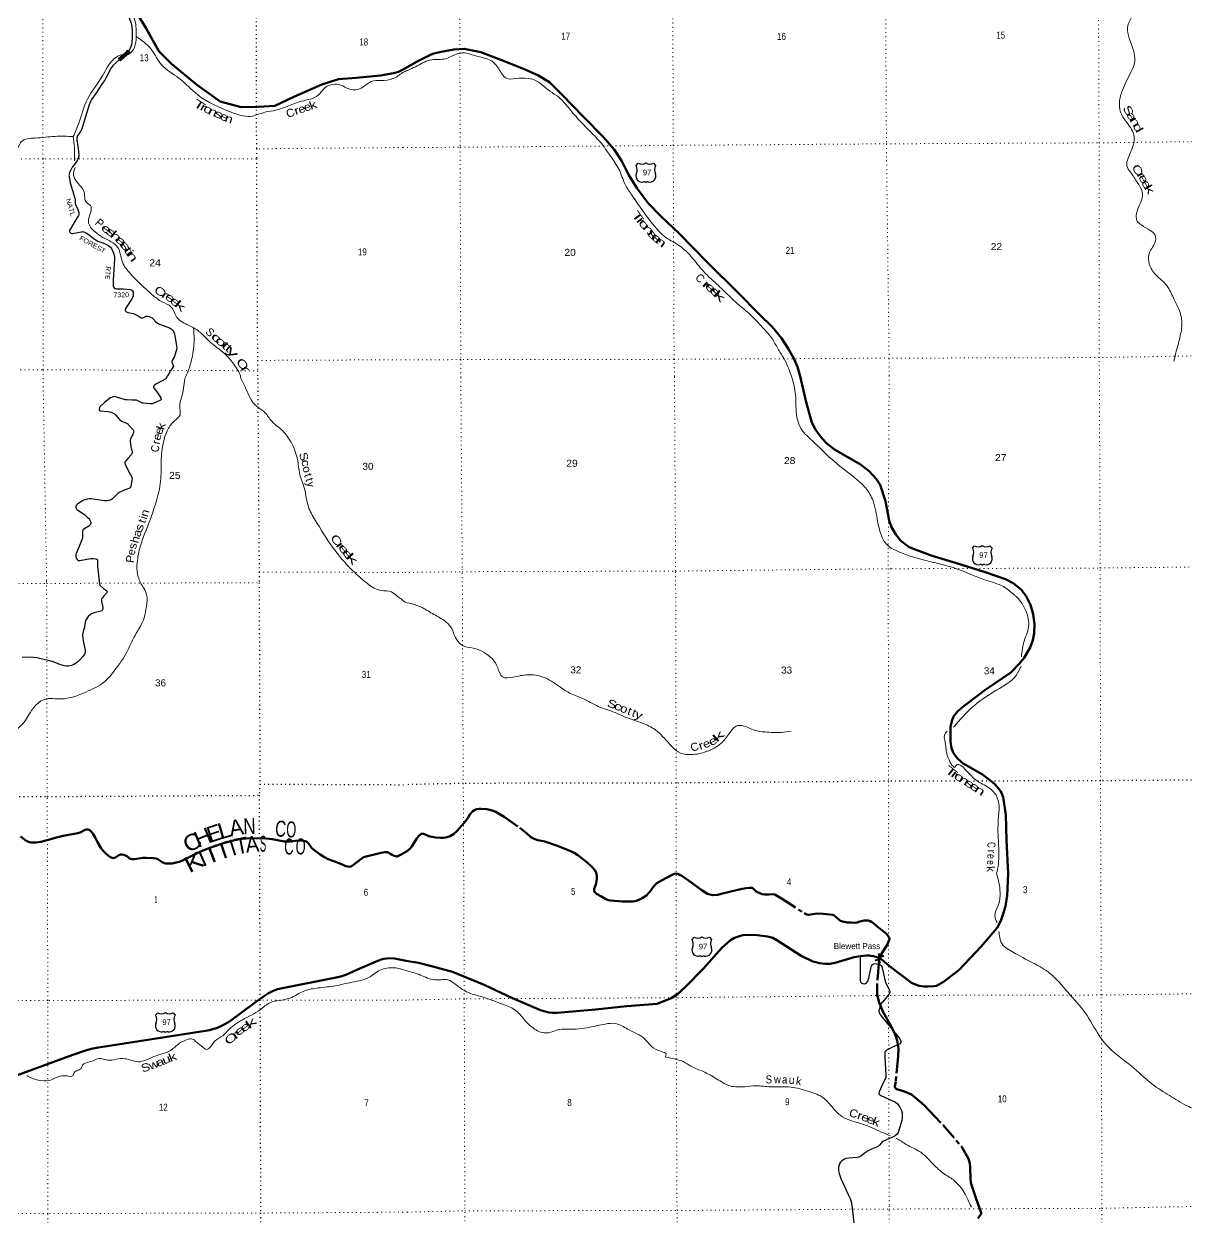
# Model space of a CAD drawing. Header units: feet. Extents: x -8 to 250644, y -192250 to 1368.
# Drawn here: x 83934 to 112967, y -66628 to -36819 of the extents above; entities that cross this region are included whole.
import ezdxf
from ezdxf.enums import TextEntityAlignment as Align

# ---------------------------------------------------------------- set-up
doc = ezdxf.new("R2010")
doc.units = ezdxf.units.FT
doc.header["$LTSCALE"] = 70
doc.linetypes.add('DOTTED', pattern=[1.5, 0.3, -1.2])
doc.linetypes.add('LONG_DASH_SHORT_DASH', pattern=[9.9, 6, -1.2, 1.5, -1.2])
for name, color, linetype, lineweight in [('11', 7, 'LONG_DASH_SHORT_DASH', 60), ('16', 7, 'Continuous', 25), ('20', 7, 'Continuous', 70), ('29', 7, 'Continuous', 25), ('31', 7, 'Continuous', 13), ('39', 7, 'Continuous', 13), ('43', 7, 'Continuous', 40), ('49', 7, 'Continuous', 25), ('6', 7, 'DOTTED', 25), ('7', 7, 'DOTTED', 13)]:
    doc.layers.add(name, color=color, linetype=linetype, lineweight=lineweight)
for name, color, linetype in [('12', 7, 'Continuous'), ('30', 7, 'Continuous'), ('41', 7, 'Continuous')]:
    doc.layers.add(name, color=color, linetype=linetype)

msp = doc.modelspace()

# ---------------------------------------------------------------- linework, layer by layer
at = {"layer": '11'}
for points in [[(93472.04, -57508.07), (93581.49, -57419.09), (93628.65, -57370.61), (93740.87, -57178.58), (93802.08, -57098.8), (93846.27, -57061.54), (93870.22, -57049.23), (93913.88, -57048.48), (93960.6, -57066.13), (94053.67, -57112.71), (94213.57, -57142.13), (94342.05, -57153.36), (94413.87, -57151.46), (94477.5, -57143.35), (94581.95, -57110.72), (94663.71, -57059.48), (94746.86, -56986.4), (94937.89, -56772.49), (95028.08, -56641.28), (95076.52, -56569.29), (95151.7, -56490.07), (95192.85, -56460.98), (95240.76, -56439.99), (95305.81, -56427.67), (95359.32, -56426.79), (95501.22, -56440.06), (95610.76, -56460.33), (95725.56, -56503.52), (95932.55, -56626.9), (96323.74, -56903.93), (96486.99, -57039.28), (96600.1, -57132.58), (96677.74, -57179.99), (96773.45, -57211.71), (96950.65, -57245.32), (97241.3, -57342.79), (97559.07, -57468.44), (97684.14, -57529.23), (97772.19, -57584.72), (97992.76, -57763.54), (98120.22, -57875.39), (98195.17, -57961.63), (98225.76, -58015.31), (98240.35, -58055.96), (98248.82, -58113.18), (98245.24, -58175.52), (98227.45, -58290.99), (98193.98, -58387.27), (98183.49, -58424.53), (98180.21, -58454.44), (98182.11, -58475.94), (98189.29, -58498.72), (98200.83, -58518.2), (98219.09, -58537.06), (98239.74, -58551.4), (98348.57, -58607.02), (98472.87, -58680.84), (98540.67, -58709.67), (98594.94, -58721.95), (98880.19, -58744.72), (99063.83, -58746.26), (99149.68, -58740.31), (99234.63, -58722.64), (99299.08, -58699.33), (99377.22, -58660.38), (99483.39, -58590.94), (99540.85, -58538.49), (99573.26, -58497.98), (99667.73, -58362.62), (99703.02, -58323.55), (99747.12, -58288.04), (99858.27, -58218.35), (100147.51, -58068.57), (100189.05, -58053.49), (100223.65, -58047.3), (100248.98, -58047.93), (100271.34, -58053.24), (100312.89, -58072.61), (100369.65, -58103.51), (100622.48, -58275.82), (100873.71, -58464.53), (101008.68, -58549.63), (101069.27, -58571.23), (101147.86, -58581.53), (101269.11, -58572.81), (101355.32, -58554.94), (101563.12, -58499.98), (101878.27, -58424.09), (101979.06, -58407.3), (102054.09, -58402.09), (102114.15, -58404.12), (102150.49, -58421.39)], [(83850.74, -57121.6), (83947.31, -57194.93), (84009.56, -57231.8), (84072.36, -57257.37), (84113.65, -57267.27), (84161.27, -57272.99), (84251.92, -57271.12), (84357.94, -57253.41), (84604.76, -57183.16), (84750.48, -57141.43), (84917.15, -57104.93), (85285.56, -57038.35), (85338.66, -57021.38), (85446.14, -56961.03), (85483.51, -56945.88), (85510.39, -56941), (85528.91, -56942.29), (85564.45, -56956.05), (85594.64, -56977.41), (85623.85, -57005.07), (85667.73, -57060.56), (85711.8, -57142.99), (85768.94, -57264.38), (85859.97, -57399.44), (85915.78, -57475.4), (85970.76, -57537.86), (86045.27, -57604.77), (86096.32, -57634.08), (86143.48, -57650.56), (86175.42, -57656.34), (86191.1, -57654.87), (86224.66, -57642.04), (86308.85, -57586.74), (86334.53, -57573.93), (86356.97, -57568.02), (86381.19, -57569.2), (86425.51, -57580.82), (86470.46, -57597.46), (86506.56, -57613.74), (86520.54, -57622.14), (86549.91, -57646.54), (86565.6, -57660.42), (86596.04, -57680.23), (86630.11, -57687.25), (86700.71, -57687.12), (86905.52, -57654.14), (86984.87, -57650.42), (87168.15, -57657.06), (87236.32, -57668.28), (87277.59, -57686.48), (87335.82, -57723.01), (87391.32, -57759.28), (87448.55, -57785.49), (87476.66, -57791.1), (87525.59, -57794.13), (87635.36, -57789.92), (87740.4, -57772.59), (87819.33, -57750.63), (87912.77, -57713.27)], [(87912.77, -57713.27), (88281.14, -57523.77), (88401.92, -57470.49), (88602.48, -57395.95), (88923.38, -57287.38), (89140.37, -57223.27), (89312.79, -57184.53), (89484.98, -57167.87), (89807.25, -57161.85), (89987.71, -57167.32), (90137.72, -57185.91), (90448.44, -57242.41), (90518.9, -57244.96), (90579.39, -57241.48), (90795.13, -57217.17), (90893.31, -57220.1), (90952.53, -57232.71), (90991.7, -57247.1), (91021.77, -57267.95), (91045.54, -57293.02), (91121.86, -57403.09), (91180.01, -57455.89), (91332.28, -57569.52), (91428.81, -57629.52), (91535.06, -57682.74), (91806.76, -57788.32), (91980.27, -57857.17), (92030.34, -57870.3), (92065.8, -57874.05), (92102.62, -57870.45), (92138.14, -57855.79), (92386.07, -57657.87), (92416.44, -57636.8), (92515.66, -57612.26), (92858.17, -57528.34), (92951.53, -57512.35), (93005.7, -57509.11), (93020.62, -57511.72), (93050.45, -57525.38), (93079.31, -57545.61), (93114.42, -57570.61), (93149.36, -57586.95), (93179.22, -57599.48), (93221.34, -57613.8), (93238.01, -57616.46), (93254.32, -57616.26), (93273.42, -57611.05), (93356.16, -57569.66), (93474.59, -57505.98)], [(102150.49, -58421.39), (102226.6, -58491.22), (102260.82, -58512.34), (102379.07, -58557.13), (102435.98, -58570.89), (102488.43, -58571.72), (102547.1, -58565.02), (102643.3, -58557.27), (102696.09, -58567.52), (102859.73, -58667.44), (103429.44, -59037.08), (103475.38, -59061.33), (103491.94, -59066.49), (103530.51, -59072.66), (103590.24, -59069.33), (103695.03, -59051.7), (103740.72, -59045.4), (103899.02, -59051.72), (104069.18, -59067.93), (104137.28, -59078.86), (104175.19, -59092.06), (104219.25, -59122.79), (104289.31, -59189.34), (104335.73, -59223.99), (104379.1, -59240.98), (104509.51, -59263.99), (104600.6, -59270.8), (104692.56, -59272.36), (104747.81, -59264.27), (104818.6, -59245.8), (104893.27, -59225.52), (104928.32, -59218.6), (104978.78, -59214.45), (105026.65, -59219.47), (105073.36, -59235.06), (105112.16, -59255.47), (105163.24, -59291.81), (105248.73, -59363.35), (105442.34, -59517.64), (105479.3, -59553.78), (105523.88, -59607.55), (105545.07, -59640.57), (105554.12, -59663.05), (105555.12, -59681.93), (105551.8, -59702.23), (105524.94, -59769), (105488.95, -59841.78), (105378.93, -60010.15), (105327.15, -60104.42), (105309.36, -60152.94), (105300.82, -60189.05), (105287.05, -60291.32), (105248.32, -60829.62), (105252.08, -61078.03), (105294.81, -61267.42), (105397.94, -61511.06), (105604.73, -61876.74), (105697.36, -62063.97), (105750.24, -62211.28), (105781.68, -62412.57), (105775.53, -62613.37), (105715.89, -63237.18), (105709.23, -63284), (105690.39, -63353.12), (105690.77, -63374.14), (105694.93, -63388.18), (105707.39, -63406.66), (105724.73, -63421.8), (105742.7, -63431.86), (105851.43, -63460.56), (105931.87, -63493.3), (106102.9, -63564.4), (106206.87, -63648.37), (106423.01, -63834.1), (106548.27, -63962.96), (106894.67, -64333.23)], [(106894.67, -64333.23), (107375.7, -64887.17), (107531.55, -65175.1), (107562.53, -65279.69), (107574.37, -65369.52), (107576.63, -65671.31), (107588.6, -65761.9), (107612.59, -65846.13), (107710.47, -66141.61), (107804.83, -66402.23), (107838.16, -66496.54), (107844.88, -66523.14), (107843.49, -66539.96), (107836.59, -66559.86), (107824.11, -66581.65), (107764.79, -66663.63)]]:
    msp.add_lwpolyline(points, dxfattribs=at)
at = {"layer": '16'}
for p, q in [((99228.13, -40356.31), (99279.44, -40297.55)), ((99471.2, -40291.58), (99470.92, -40291.78)), ((99663.29, -40297.46), (99714.68, -40356.31)), ((107632.27, -49913.79), (107683.58, -49855.03)), ((107875.34, -49849.06), (107875.06, -49849.26)), ((108067.43, -49854.94), (108118.82, -49913.79)), ((100627.23, -59694.05), (100678.54, -59635.29)), ((100870.3, -59629.32), (100870.02, -59629.52)), ((101062.39, -59635.2), (101113.78, -59694.05)), ((87225.26, -61582.74), (87276.57, -61523.98)), ((87468.33, -61518.01), (87468.05, -61518.21)), ((87660.42, -61523.89), (87711.81, -61582.74))]:
    msp.add_line(p, q, dxfattribs=at)
for centre, radius, start, end in [((99035.15, -40466.94), 222.05, 332.97043, 29.75871), ((99370.52, -40139.89), 182.07, 239.97227, 303.45418), ((99572.3, -40140.39), 181.52, 236.33975, 300.08743), ((99572.29, -40139.89), 182.07, 236.54582, 236.59441), ((99907.65, -40466.94), 222.05, 150.24129, 207.02957), ((99374.34, -40621.84), 151.42, 159.09177, 283.81923), ((99568.46, -40621.84), 151.42, 256.18077, 20.90823), ((107439.29, -50024.42), 222.05, 332.97043, 29.75871), ((107774.66, -49697.37), 182.07, 239.97227, 303.45418), ((107976.44, -49697.87), 181.52, 236.33975, 300.08743), ((107976.43, -49697.37), 182.07, 236.54582, 236.59441), ((108311.79, -50024.42), 222.05, 150.24129, 207.02957), ((107778.48, -50179.32), 151.42, 159.09177, 283.81923), ((107972.6, -50179.32), 151.42, 256.18077, 20.90823), ((100773.44, -59959.58), 151.42, 159.09177, 283.81923), ((100434.25, -59804.68), 222.05, 332.97043, 29.75871), ((100769.62, -59477.63), 182.07, 239.97227, 303.45418), ((100971.4, -59478.13), 181.52, 236.33975, 300.08743), ((100971.39, -59477.63), 182.07, 236.54582, 236.59441), ((100967.56, -59959.58), 151.42, 256.18077, 20.90823), ((101306.75, -59804.68), 222.05, 150.24129, 207.02957), ((87032.28, -61693.37), 222.05, 332.97043, 29.75871), ((87367.65, -61366.32), 182.07, 239.97227, 303.45418), ((87569.43, -61366.82), 181.52, 236.33975, 300.08743), ((87569.42, -61366.32), 182.07, 236.54582, 236.59441), ((87904.78, -61693.37), 222.05, 150.24129, 207.02957), ((87371.47, -61848.27), 151.42, 159.09177, 283.81923), ((87565.59, -61848.27), 151.42, 256.18077, 20.90823)]:
    msp.add_arc(centre, radius, start, end, dxfattribs=at)
for centre, major_axis, start_param, end_param in [((99429.68, -40820.66), (-19.56, 51.67), 4.95877769, 6.28318531), ((99513.13, -40820.66), (19.56, 51.67), 0, 1.32637542), ((107833.82, -50378.14), (-19.56, 51.67), 4.95877769, 6.28318531), ((107917.27, -50378.14), (19.56, 51.67), 0, 1.32637542), ((100828.78, -60158.4), (-19.56, 51.67), 4.95877769, 6.28318531), ((100912.23, -60158.4), (19.56, 51.67), 0, 1.32637542), ((87426.81, -62047.09), (-19.56, 51.67), 4.95877769, 6.28318531), ((87510.26, -62047.09), (19.56, 51.67), 0, 1.32637542)]:
    msp.add_ellipse(centre, major_axis=major_axis, ratio=0.929097, start_param=start_param, end_param=end_param, dxfattribs=at)
at = {"layer": '20'}
for points in [[(93392.47, -37968.4), (93295.3, -38015.46), (93236.66, -38036.8), (93170.73, -38052.41), (92841.18, -38109.04), (92232, -38163.54), (91795.69, -38198.74), (91378.15, -38334.5), (90680.11, -38643.34), (90202.79, -38864.08), (89790.58, -38893.08), (89360.15, -38904.07), (88840.14, -38754.59), (88247.96, -38337.78), (87618.89, -37818.53), (87302.97, -37500.51), (86979.24, -36914.73), (86759.6, -36553.77)], [(103324.04, -45616.77), (103257.48, -45388.17), (103165.77, -45181.32), (103025.5, -44926.42), (102863.09, -44669.63), (102634.19, -44399.11), (102292.21, -44058.76), (101782.27, -43548.22), (101003.2, -42771.4), (100300.93, -42052.55), (99849.82, -41628.25), (99532.03, -41295.82), (99252.32, -40934.99), (99049.21, -40597.9), (98870.17, -40246.58), (98677.39, -39957.74), (98414.08, -39651.18), (97904.1, -39134.6), (97383.9, -38589.88), (97074.3, -38281.56), (96791.64, -38112.01), (96412.4, -37944.99), (95849.7, -37718.6), (95349.61, -37530.11), (94930.57, -37443.85), (94675.08, -37457.34), (94359.49, -37517.46), (94170.73, -37561.08), (94110.35, -37585.28), (93761.17, -37758.33), (93392.47, -37968.4)], [(107457.61, -53827.25), (107942.28, -53464.34), (108586.7, -53024.72), (108806.95, -52797.74), (108919.63, -52658.06), (109067.35, -52398.47), (109139.78, -52217.18), (109168.14, -52041.23), (109179.07, -51818.86), (109147.14, -51562.11), (109079.39, -51328.26), (108974.95, -51116.61), (108843.26, -50950.54), (108647.36, -50788.78), (108452.56, -50689.76), (107945.46, -50519.7), (107231.11, -50289.67), (106597.29, -50103.74), (106049.87, -49891.51), (105841.85, -49729.67), (105713.33, -49572.3), (105606.66, -49393.45), (105547.65, -49228.65), (105458.04, -48744.07), (105321.06, -48334.33), (105225.5, -48181.31), (105052.27, -47989.7), (104832.58, -47828.01), (104182.22, -47449.02), (103993.91, -47300.43), (103863.71, -47165.94), (103720.92, -46972.61), (103617.65, -46780.24), (103475.71, -46271.61), (103324.04, -45616.77)], [(93485.33, -60224.02), (93790.51, -60277.91), (94148.62, -60363.76), (94639.57, -60501.67), (95430.54, -60822.08), (96143.13, -61160.73), (96835.52, -61457.18), (96954.95, -61489.21), (97051.55, -61514.43), (97143.95, -61527.04), (97257.94, -61526.82), (98214.85, -61440.64), (98998.85, -61360.8), (99750.71, -61295.1), (100102.28, -61159.71), (100258.12, -61056.32), (100457.51, -60871.45), (100912.88, -60416.07), (101366.11, -59904.38), (101585.28, -59711.42), (101686.07, -59648.38), (101781.66, -59616.02), (101891.87, -59585.34), (101996.86, -59572.73), (102250.1, -59587.02), (102513.44, -59618.96), (102643.64, -59652.58), (102740.99, -59704.82), (103347.15, -60099.98), (103639.94, -60239.57), (103717.51, -60262.24), (103810.97, -60282.35), (103947.01, -60297.91), (104067.51, -60297.91), (104198.11, -60277.47), (104674.32, -60135.83), (104825.47, -60107.33), (104979.86, -60093.05), (105046.06, -60093.71), (105094.64, -60097.6), (105149.06, -60105.38), (105220.97, -60124.83), (105296.77, -60154), (105369.64, -60200.67), (105553.53, -60355.51), (106103.44, -60772.9), (106209.23, -60819.09), (106298.63, -60850.2), (106403.58, -60865.76), (106521.9, -60868.7), (106667.9, -60861.87), (106733.97, -60846.31), (106907.68, -60751.35), (107295.06, -60452.98), (107850.67, -59868.69), (108249.72, -59401.35), (108334.48, -59228.09), (108403.67, -59028.97), (108452.08, -58862.44), (108495.14, -58590.33), (108518.01, -58051.24), (108518.71, -58040.3), (108477.86, -57214.59), (108460.28, -56575), (108394.91, -56138.65), (108357.57, -56025.52), (108322.13, -55967.82), (108176.96, -55801.13), (107876.82, -55568.35), (107395.63, -55299.68), (107395.61, -55293.65), (107265.61, -55180.75), (107153.72, -55034.61), (107106.02, -54911.77), (107082.67, -54749.13), (107077.8, -54383.07), (107112.31, -54235.12), (107157.62, -54123.46), (107259.31, -53999.76), (107390.29, -53877.66), (107457.61, -53827.25)], [(91778.52, -60630.81), (91872.67, -60607.94), (91977.93, -60573.8), (92254.43, -60446.59), (92736.66, -60238.87), (92855.53, -60193.65), (92927.72, -60178.45), (92999.9, -60167.04), (93092.33, -60162.09), (93189.86, -60167.04), (93485.33, -60224.02)], [(91778.52, -60630.81), (90356.64, -60914.04), (90315.79, -60923.54), (90269.26, -60936.85), (90225.57, -60950.15), (90145.79, -60982.47), (90047.01, -61033.79), (89943.48, -61102.21), (89720.81, -61255.3), (89066.66, -61738.62), (88954.75, -61809.3), (88822.95, -61871.81), (88743.91, -61904.34), (88643.22, -61934.75), (88572.95, -61953.76), (88472.6, -61975.9), (85800.69, -62386.83), (85657.08, -62413.74), (85502.24, -62456.2), (85160.01, -62570.26), (82493.02, -63550.47), (82149.03, -63692.71), (81746, -63880.47)]]:
    msp.add_lwpolyline(points, dxfattribs=at)
at = {"layer": '29'}
msp.add_line((104820.2, -60107.82), (104823.29, -60629.73), dxfattribs=at)
for points in [[(86016.72, -35680.72), (86115.18, -35928.23), (86228.98, -36161.95), (86405.68, -36416.64), (86506.01, -36560.07), (86546.44, -36629.38), (86583.89, -36715.14), (86615.32, -36803.17), (86625.82, -36851.48), (86633.3, -36894.17), (86639.28, -36985.95), (86639.28, -37168.73), (86630.31, -37276.97), (86618.32, -37342.52), (86609.34, -37382.59), (86598.86, -37412.55), (86582.38, -37453.39), (86552.43, -37498.33), (86526.98, -37530.16), (86500.03, -37560.13), (86323.5, -37712.36)], [(85571.09, -38837.51), (85596.4, -38770.89), (85631.02, -38706.28), (85737.56, -38557.06), (85905.35, -38303.91), (85954.63, -38233.3), (85990.58, -38170.68), (86070.48, -38005.47), (86101.12, -37950.84), (86131.74, -37906.88), (86175.7, -37852.25), (86238.27, -37786.97), (86323.5, -37712.36)], [(85073.97, -40544.32), (85138.3, -40410.32), (85152.94, -40388.34), (85222.19, -40308.4), (85258.15, -40259.77), (85282.12, -40215.8), (85294.1, -40183.17), (85310.09, -40138.53), (85315.41, -40117.21), (85315.41, -40095.23), (85299.43, -39935.35), (85267.47, -39716.85), (85266.14, -39663.56), (85270.13, -39639.58), (85275.46, -39620.92), (85288.78, -39596.94), (85342.04, -39530.32), (85360.69, -39502.35), (85389.98, -39434.4), (85571.09, -38837.51)], [(85073.97, -40544.32), (85065.06, -40574.2), (85061.77, -40587.89), (85059.67, -40608.86), (85061.77, -40629.84), (85091.49, -40786.63), (85207.46, -41177.28), (85213.78, -41220.74), (85215.84, -41317.81), (85220.03, -41338.79), (85272.88, -41434.81), (85293.4, -41483.51), (85305.46, -41527.56), (85308.6, -41559.03), (85307.55, -41568.46), (85303.36, -41586.29), (85294.98, -41607.27), (85244.25, -41699.93), (85083.79, -41962.79), (85077.18, -41978.52), (85075.4, -41991.11), (85075.4, -42003.69), (85082.74, -42022.57), (85097.41, -42040.4), (85108.94, -42047.74), (85122.36, -42052.29), (85140.38, -42052.98), (85152.96, -42051.94), (85364.94, -42013.68), (85382.49, -42011.03), (85405.02, -42009.98), (85426.51, -42015.23), (85448.52, -42023.62), (85497.26, -42044.59), (85538.47, -42070.07), (85678.55, -42178.97), (85736.22, -42224.97), (85781.93, -42248.13), (85905.02, -42288.99), (85977.28, -42319.35), (86052.74, -42363.4), (86096.76, -42399.06), (86115.63, -42422.13), (86154.93, -42499.09), (86182.71, -42573.15), (86194.23, -42627.69), (86197.69, -42693.26), (86162.38, -43211.25), (86164.37, -43361.7), (86173.27, -43389.07), (86190.04, -43410.05), (86211, -43428.92), (86241.75, -43439.15), (86424.55, -43437.26), (86587.48, -43451.63), (86618.7, -43464.58), (86622.89, -43468.78), (86645.95, -43489.75), (86662.72, -43514.92), (86667.18, -43553.13), (86660.63, -43613.5), (86630.85, -43691.94), (86490.99, -43902.04), (86467.78, -43944.9), (86465.68, -43967.98), (86469.99, -43984.51), (86482.45, -44001.53), (86497.12, -44014.12), (86532.9, -44032.02), (86673.2, -44058.17), (86704.15, -44068.37), (86841.85, -44149.21), (86867.1, -44163.04), (86886.25, -44164.8), (86909.02, -44160.94), (86986.16, -44123.65), (86999.16, -44121.09), (87024.31, -44121.09), (87066.23, -44131.57), (87114.44, -44152.55), (87139.6, -44165.13), (87155.7, -44182.09), (87229.73, -44265.81), (87269.74, -44297.28), (87319.87, -44320.35), (87417.15, -44353.94), (87570.62, -44412.55), (87597.61, -44425.22), (87616.47, -44439.91), (87644.78, -44473.46), (87669.93, -44507.02), (87693.15, -44561.76), (87704.51, -44609.8), (87721.38, -44706.09)], [(87721.38, -44706.09), (87749.42, -44866.14), (87751.67, -44913.94), (87744.34, -44951.69), (87700.63, -45125.46), (87691.41, -45146.76), (87640.58, -45230.66), (87632.71, -45250.58), (87630.2, -45268.63), (87634.81, -45285.19), (87665.53, -45356.54), (87670.44, -45374.34), (87669.4, -45382.73), (87665.73, -45390.07), (87642.35, -45427), (87586.98, -45493.78), (87578.21, -45508.57), (87524.25, -45610.79), (87480.16, -45682.64)], [(87480.16, -45682.64), (87249.65, -45809.89), (87222.13, -45827.17), (87187.72, -45851.19), (87177.78, -45863.44), (87170.91, -45886.1), (87173.19, -45904.75), (87181.6, -45915.46), (87235.06, -45989.43), (87353.63, -46163.34), (87358.22, -46174.05), (87362.42, -46198.53), (87359.75, -46206.18), (87356.3, -46210.77), (87347.51, -46218.42), (87242.05, -46270.11), (87176.25, -46297.98), (87159.81, -46304.87), (87138.4, -46311.76), (87124.64, -46314.05), (87090.03, -46312.51), (86923.18, -46297.99), (86902.78, -46295.27), (86884.18, -46288.04), (86765.68, -46223.78), (86750.64, -46217.34), (86730.51, -46215.36), (86657.11, -46220.72), (86632.11, -46221.13), (86502.28, -46213.06), (86461.01, -46207.66), (86440.35, -46203.88), (86218.63, -46138.09), (86184.27, -46131.6), (86162.05, -46133.5), (86137.59, -46141.15), (86099.36, -46161.04), (86060.56, -46183.6), (85947.65, -46277.56), (85842.46, -46375.26), (85833.05, -46389.59), (85822.58, -46404.33), (85813.41, -46442.58), (85813.41, -46464), (85816.47, -46471.65), (85824.57, -46477.97), (85850.11, -46483.89), (86019.93, -46499.09), (86071.83, -46508.38), (86116.18, -46522.15), (86166.64, -46540.51), (86199.96, -46562.57), (86223.22, -46581.82), (86323.38, -46701.17), (86353.66, -46728.73), (86396.78, -46751.66), (86501.61, -46796.7), (86526.76, -46811.34), (86542.05, -46825.11), (86662.85, -46959.76), (86675.94, -46992.63), (86678.14, -47013.31), (86673.55, -47030.14), (86646.03, -47095.94)], [(86646.03, -47095.94), (86597.87, -47184.69), (86591.47, -47216.52), (86591.75, -47253.54), (86608.42, -47378.72), (86633.04, -47484.59), (86637.63, -47516.72), (86637.63, -47539.67), (86631.51, -47554.97), (86613.16, -47582.51), (86533.22, -47672.67), (86482.43, -47730.93), (86465.61, -47753.88), (86458.71, -47778.08), (86457.96, -47801.31), (86464.08, -47818.15), (86542.61, -47975.38), (86624.64, -48122.63), (86633.81, -48153.24), (86636.67, -48178.53), (86633.81, -48226.68), (86607.06, -48367.45), (86599.41, -48390.4), (86586.43, -48405.92), (86574.95, -48417.94), (86552.01, -48428.65), (86418.83, -48476.64), (86385.33, -48489.86), (86347.11, -48506.69), (86311.94, -48528.11), (86277.5, -48554.98), (86145.1, -48683.32), (86095.58, -48714.78), (86051.23, -48725.49), (86013, -48730.08), (85946.93, -48730.43), (85606.46, -48687.42), (85566.49, -48687.24), (85517.56, -48693.36), (85434.99, -48717.84), (85400.59, -48733.14), (85360.42, -48755.3), (85269.84, -48815.76), (85243.45, -48847.32), (85233.91, -48864.72), (85230.08, -48883.09), (85230.85, -48893.8), (85239.26, -48916.75), (85260.66, -48947.35), (85285.81, -48969.02), (85446.56, -49078.92), (85526.74, -49146.26), (85548.91, -49167.68), (85572.61, -49201.35), (85602.7, -49269.1), (85606.25, -49293.15), (85600.9, -49317.63), (85587.14, -49335.99), (85554.21, -49368.11), (85434.99, -49443.1), (85418.94, -49453.81), (85407.34, -49474.61), (85401.35, -49510.43), (85399.06, -49631.3), (85394.65, -49665.34), (85384.53, -49706.28), (85313.72, -49878.79)], [(85313.72, -49878.79), (85313.72, -49878.79), (85239.26, -50050.55), (85233.15, -50070.44), (85231.07, -50083.44), (85231.44, -50096.99), (85234.68, -50123.99), (85242.32, -50157.65), (85249.42, -50174.48), (85263.73, -50198.97), (85271.77, -50208.91), (85279.79, -50216.6), (85285.74, -50220.38), (85293.17, -50222.68), (85307.31, -50223.45), (85328.72, -50221.92), (85599.38, -50174.49), (85617.77, -50172.56), (85629.24, -50172.56), (85636.08, -50172.96), (85663.6, -50176.02), (85730.89, -50185.2), (85749.24, -50189.79), (85756.54, -50193.98), (85763.93, -50199.29), (85768.77, -50204.69), (85772.17, -50211.21), (85774.89, -50220.76), (85776.76, -50237.22), (85775.13, -50377.62), (85823.44, -50806.01), (85826.5, -50819.78), (85831.47, -50834.05), (85840.26, -50847.32), (85850.97, -50859.57), (85923.54, -50924.92), (85997, -50975.85), (86008.47, -50988.86), (86015.35, -50997.28), (86019.48, -51007.71), (86017.65, -51016.4), (86006.94, -51030.17), (85932.8, -51107.29), (85895.31, -51155.65), (85881.93, -51174.78), (85875.81, -51186.26), (85869.7, -51207.68), (85868.93, -51222.98), (85872.38, -51247.45), (85907.67, -51390.46), (85910.22, -51425.72), (85907.93, -51443.32), (85900.28, -51457.85), (85890.34, -51470.09), (85878.49, -51481.58), (85855.19, -51491.53), (85689.64, -51532.84), (85649.09, -51544.77), (85626.94, -51554.26), (85596.36, -51575.68), (85542.84, -51621.58), (85506.14, -51670.55), (85473.4, -51725.92), (85461.79, -51774.6), (85450.05, -51882.71), (85446.5, -51901.6), (85434.27, -51939.85), (85412.86, -51997.99), (85403.68, -52036.25), (85399.1, -52080.62), (85409.02, -52176.14), (85426.46, -52272.05)], [(85426.46, -52272.05), (85457.21, -52418.77), (85462.48, -52470.16), (85461.79, -52507.52), (85454.91, -52538.13), (85440.38, -52577.9), (85418.21, -52611.57), (85324.03, -52710.91), (85270.65, -52761.52), (85179.66, -52819.67), (85121.55, -52850.27), (85091.73, -52859.45), (85050.44, -52862.51), (84996.92, -52860.98), (84947.22, -52853.33), (84833.46, -52818.58), (84652.1, -52747.75), (84610.87, -52735.69), (84552.7, -52720.2), (84257.74, -52658.78), (84178.05, -52643.7), (84096.54, -52637.13), (83891.7, -52648.24)], [(104823.29, -60629.73), (104823.79, -60715.09), (104829.66, -60751.62), (104840.16, -60766.33), (104859.06, -60783.14), (104884.39, -60791.11), (104930.45, -60795.75), (104957.75, -60789.44), (104980.53, -60770.86), (104997.65, -60753.72), (105014.45, -60730.6), (105038.01, -60656.51), (105096.49, -60373.82), (105113.15, -60343.94), (105134.15, -60318.73), (105163.55, -60299.81), (105198.29, -60293.44), (105234.94, -60297.71), (105314.74, -60316.63), (105336.88, -60331.21), (105350.44, -60343.94), (105363.04, -60369.16), (105404.32, -60545.49), (105447.59, -60741.78), (105559.19, -60963.98), (105563.58, -60984.88), (105563.58, -61005.89), (105555.18, -61035.31), (105521.8, -61084.3), (105378.82, -61255.1)], [(105378.82, -61255.1), (105374.58, -61260.16), (105342.66, -61311.14), (105295.31, -61441.51), (105293.73, -61482.91), (105300.03, -61520.74), (105314.73, -61552.26), (105334.26, -61585.71), (105817.01, -62175.83), (105834.45, -62214.2), (105839.69, -62241.52), (105837.59, -62268.84), (105817.72, -62296.07), (105723.72, -62338.36), (105491.1, -62449.56), (105463.82, -62471.19), (105442.8, -62502.09), (105436.5, -62548.32), (105438.71, -62633.56), (105464.85, -63090.48), (105461.72, -63134.51), (105450.15, -63180.85), (105392.45, -63288.97), (105295.41, -63495.59), (105293.7, -63529.68), (105300, -63554.9), (105314.7, -63573.81), (105338.09, -63591.69), (105525.04, -63669.43), (105706.03, -63757.21), (105753.59, -63794.46), (105791.38, -63840.69), (105824.98, -63897.43), (105855.63, -63961.29), (105872.22, -64021.41), (105876.42, -64084.45), (105874.32, -64145.39), (105865.12, -64209.77), (105770.37, -64517.34), (105746.84, -64554.71), (105701.07, -64595.09), (105615, -64641.17), (105407.08, -64733.78), (105375.59, -64750.6), (105357.07, -64767.98), (105302.09, -64836.75), (105279.4, -64858.33), (105234.89, -64882.98), (105103.38, -64932.86), (105020.7, -64975.45), (104927.53, -65037.45), (104831.7, -65109.93), (104793.9, -65130.95), (104749.68, -65142.05), (104541.19, -65152.52), (104477.86, -65164.57), (104434.81, -65181.38), (104367.14, -65221.04), (104335.07, -65252.83), (104308.82, -65299.06), (104290.97, -65345.29), (104285.99, -65401.57), (104284.67, -65471.38), (104296.22, -65538.62), (104337.67, -65663.98), (104524.52, -66064.37), (104573.41, -66164.84), (104607.93, -66266.59), (104643.73, -66555.08), (104665.04, -66769.46)]]:
    msp.add_lwpolyline(points, dxfattribs=at)
at = {"layer": '31'}
for p, q in [((86582.56, -37524.3), (86527.06, -37473.66)), ((86344.49, -37740.84), (86296.01, -37683.62))]:
    msp.add_line(p, q, dxfattribs=at)
for points in [[(86296.01, -37683.62), (86465.4, -37540.13), (86526.37, -37473.65)], [(86307.29, -37684.55), (86470.96, -37545.91), (86527.19, -37484.6), (86570.77, -37524.37)], [(86570.77, -37524.37), (86511.92, -37588.53), (86345.43, -37729.57), (86307.29, -37684.55)], [(86344.49, -37740.84), (86517.48, -37594.31), (86581.65, -37524.35)]]:
    msp.add_lwpolyline(points, dxfattribs=at)
at = {"layer": '39'}
for points in [[(112161.85, -28808.69), (112035.79, -28936.21), (112101.04, -29088.85), (112116.15, -29271.97), (111985.01, -29572.66), (111883.73, -29812.79), (111825.86, -30260.04), (111860.13, -30632.29), (111916.24, -30950.06), (111925.31, -31133.21), (111807.99, -31385.51), (111632.88, -31738.78), (111577.79, -31962.55), (111504.4, -32154.21), (111417.52, -32450.63), (111396.72, -32690.31), (111339.56, -32904.03), (111076.21, -33312.14), (110927, -33618.97), (110814.24, -33965.86), (110892.99, -34374.11), (111010.98, -34602.96), (111322.26, -34852.89), (111490, -34980.8), (111633.29, -35056.51), (111755.81, -35375.93), (111820.07, -35711.78), (111821.66, -35997.64), (111805.08, -36271.53), (111697.76, -36511.69), (111504.82, -36915.39), (111546.52, -37174.86), (111669.36, -37552.66), (111676.8, -37804.27), (111595.43, -38006.04), (111376.7, -38476.32), (111301.9, -38774.69), (111321.29, -39004.08), (111485.86, -39287.03), (111668.92, -39636.32), (111645.95, -39847.83), (111516.97, -40172.66), (111485.83, -40362.07), (111575.27, -40522.64), (111747.73, -40777.36), (111867.82, -41022.3), (111858.77, -41203.54), (111781.28, -41379.11), (111722.24, -41617), (111743.08, -41745.73), (111850.26, -41841.77), (112070.39, -41983.49), (112191.76, -42095.55), (112182.77, -42288.87), (112041.44, -42563.44), (112046.91, -42823.11), (112215.44, -43093.96), (112484.55, -43358.22), (112649.26, -43665.32), (112785.66, -43948.43), (112861.95, -44276.16), (112807.75, -44660.98), (112719.13, -45007.73), (112660.08, -45243.6)], [(86239.99, -36092.8), (86394.16, -36248.99), (86696.18, -36699.19), (86740.95, -37081.48), (86597.16, -37545.61), (86522.17, -37591.11)], [(86737.77, -37132.71), (87109.52, -37451.49), (87375.65, -37844.35), (87806.34, -38177.69), (88277.82, -38595.33), (89115.51, -39024.55), (89586.95, -39130.07), (89954.41, -39026.87), (90229.67, -38974.65), (90867.93, -38752.81), (91287.37, -38600.93), (91471.14, -38402.33), (91848.99, -38349.41), (92050.79, -38444.68), (92274.18, -38459.27), (92436.59, -38377.61), (92610.83, -38259.62), (92858.11, -38235.78), (93151.5, -38187.46), (93394.65, -38035.85)], [(93394.65, -38035.85), (93761.78, -37867.03), (94125.15, -37714.04), (94467.12, -37692.02), (94740.14, -37575.76), (94892.9, -37544.71), (95267.68, -37633.24), (95602.29, -37736.07), (95796.62, -37942.36), (95983.06, -38176.87), (96218.56, -38187.65), (96538.48, -38181.85), (96729.98, -38241.19), (97075.53, -38501), (97287.62, -38644.77), (97534.61, -38911.16), (98044.83, -39472.03), (98334.28, -39774.43), (98589.8, -40127.33), (98794.82, -40446.3), (98953.91, -40827.93), (99120.44, -41100.8), (99380.06, -41467.78), (99734.79, -41930.86), (99931.06, -42123.04), (100282.44, -42346.58), (100565.53, -42590.62), (100879.53, -42967.37), (101124.38, -43211.62), (101421.74, -43489.81), (101749.48, -43802.06), (102040.62, -44048.07), (102396.81, -44412.5), (102641.95, -44707.09), (102782.19, -44957.96), (102934.49, -45204.74), (103046.56, -45453.76), (103112.62, -45616.34)], [(86522.17, -37591.11), (86338.61, -37603.33), (86183.74, -37695.43), (85896.81, -38114.23), (85524.48, -38698.73), (85303.14, -39300.32), (85168.54, -39633.49)], [(85168.61, -39633.32), (84713.88, -39630.56), (84213.24, -39672.24), (83869.85, -39765.21), (83794.23, -39890.57), (83662.48, -40044.51), (83397.69, -40159.09), (83150.68, -40225.21), (82935.14, -40486.45), (82746.1, -40799.87), (82472.67, -41129.96), (82382.48, -41484.99), (82328.2, -41795.47), (82049.24, -42202.12), (81784.71, -42661.04), (81692.32, -42987.88), (81619.17, -43181.7), (81489.33, -43321.53), (81409.9, -43479.14), (81268.3, -43665.37), (81165.26, -43903.68), (81023.91, -44128.17), (80912.27, -44281.97), (80700.09, -44442.5), (80340.75, -44557.73), (79761.87, -44632.16), (79275.44, -44691.87), (79080.04, -44652.93), (78918.16, -44509.05), (78606.86, -44281.62), (78351.25, -44263.23), (78079.79, -44281.2), (77837.65, -44170.09), (77559.98, -44161.92), (77195.57, -44118.1), (76693.21, -43898.01), (76336.1, -43741.37), (75931.57, -43713.93), (75507.32, -43747.04), (75221.47, -43718.79), (75030.97, -43812.72), (74814.62, -43951.13), (74607.29, -43932.41), (74369.75, -43907.86), (74130.81, -43975.94), (73856.81, -44219.46), (73627.61, -44545.23), (73407.6, -44738.03), (73214.33, -45021.27), (72866.49, -45353.89), (72520.05, -45593.87), (72414.1, -45695.28), (72382.63, -45734.58)], [(85168.54, -39633.49), (85196.5, -39907.16), (85198.53, -40244.08)], [(85213.75, -40404), (85176.9, -40595.97), (85270.69, -40784.62), (85447.52, -41059.28), (85476.93, -41248.37), (85594.31, -41354.29), (85546.66, -41755.34), (85715.08, -42017.91), (85909.38, -42153.58), (86279.18, -42404.78), (86398.98, -42776.21), (86599.39, -43067.1), (87141.94, -43584.93), (87390.57, -43764.46), (87606.62, -43885.82), (87757.26, -44154.62), (88062.34, -44353.91), (88262.24, -44465.31), (88602.3, -44783.16), (88996.68, -45100.63), (89229.98, -45397.06), (89323.56, -45555.5), (89354.6, -45674.31)], [(88173.03, -44413.95), (88187.35, -44701.42), (88132.13, -45175.01), (88039.62, -45483.73), (87953.97, -45681.07)], [(87953.97, -45681.07), (87872.33, -46155.45), (87826.16, -46376.92), (87834.25, -46582.24), (87695.63, -46735.34), (87528.89, -46948.86), (87418.45, -47277.07), (87364.3, -47736.09), (87350.36, -48243.38), (87235.94, -48762.84), (87081.32, -49225.96), (86844.35, -49862.27), (86764.07, -50279.03), (86772.17, -50564.88), (86886.78, -50846.62), (86999.37, -51080.04), (86993.41, -51371.94), (86939.22, -51653.8), (86710.24, -52096.86), (86507.38, -52515.73), (86210.08, -52958.83), (85952.94, -53246.9), (85478.76, -53510.99), (84865.9, -53682.58), (84449.94, -53692.97), (84154.6, -53932.76), (83931.62, -54269.12), (83778.94, -54422.23)], [(89354.31, -45673.71), (89481.89, -45938.78), (89594.47, -46176.23), (89755.28, -46381.43), (89932.15, -46504.08), (90101, -46717.33), (90400.48, -46988.86), (90607.52, -47270.52), (90766.37, -47693.13), (90826.75, -48073.55), (90943.39, -48431.78), (91039.95, -48884.64), (91210.84, -49214.64), (91643.04, -49888.67), (92135.5, -50466.02), (92527.44, -50809.94), (92859.04, -50972.73), (93116.27, -51006.75), (93258.97, -51113.33), (93349.41, -51177.68), (93455.29, -51269.09)], [(103112.62, -45616.34), (103207.84, -46083.02), (103245.35, -46646.14), (103364.72, -46959.7), (103630.77, -47232.77), (104114.43, -47696.53), (104670.44, -48144.08), (104966.67, -48419.11), (105146.36, -48736.58), (105260.15, -49245.26), (105345.38, -49576.98), (105496.78, -49834.16), (105722.32, -49978.58), (106430.66, -50216.67), (106804.87, -50308.53), (107350.17, -50472.49), (107951.94, -50712.78), (108404.74, -50876.91), (108678.7, -51089.62), (108731.09, -51135.79), (108969.2, -51497.41), (109030.4, -51875.44), (108904.69, -52287.99), (108853.2, -52623.98), (108852.57, -52629.34)], [(93453.28, -51267.35), (93848.16, -51383.55), (94138.09, -51549.98), (94438.1, -51726.44), (94601.36, -51891.08), (94736.77, -52186.51), (94910.09, -52357.17), (95195.77, -52421.03), (95429.25, -52525.2), (95636.73, -52681.72), (95769.96, -52904.74), (95891.13, -53129.8), (96150.53, -53139.39), (96522.38, -53078.39), (96902.54, -53136.04), (97315.3, -53374.66), (97560.99, -53535.13), (97897.11, -53673.32), (98283.63, -53871.75), (98597.57, -53983.83), (99008.16, -54156.08), (99386.5, -54292.18), (99700.54, -54448.5), (99906.07, -54635.19), (100129.84, -54880.18), (100337.3, -55034.69), (100604.83, -55074.44), (100982.66, -54997.33), (101344.14, -54799.58), (101564.69, -54529.66), (101759.31, -54350.3), (101896.05, -54352.07), (102183.84, -54464.19), (102447.35, -54507.97), (102853.55, -54519.32), (103098.78, -54486.7)], [(108844.37, -52861.63), (108717.57, -53094.88), (108235.83, -53457.79), (107605.51, -53907.44), (107286.58, -54237.88), (107153.61, -54388.84)], [(107000.35, -54491.9), (106945.46, -54542.2), (106948, -54767.47), (107023.3, -55155.53), (107206.77, -55364.38), (107208.77, -55360.36), (107649.8, -55651.22), (108006.24, -55881.89), (108217.85, -56088.68), (108292.89, -56364.11), (108271.64, -56736.25), (108285.28, -57408.02), (108256.35, -57935.05), (108232, -58042.08)], [(108232, -58042.08), (108320.04, -58516.22), (108264.53, -58858.25), (108188.69, -59097.74), (108244.93, -59264.24)], [(108289.74, -59489.8), (108304.48, -59604.4), (108347.08, -59765.23), (108629.14, -60002.07), (109148.57, -60282.73), (109565.38, -60537.43), (110018.92, -61017.34), (110444.38, -61525.46), (110797.58, -62094.05), (111025.47, -62381.27), (111672.16, -62915.14), (112113.42, -63300.53), (112550.43, -63591.4), (112989.37, -63848.08), (113327.56, -64012.41), (113617.76, -64293.48), (113912.31, -64713.33), (114202.56, -65016.53), (114534.74, -65188.92), (114806.21, -65198.49), (115023.33, -65182.01)], [(93488.13, -60471.51), (93184.82, -60399.56), (92833.17, -60458.21), (92543.85, -60643.64), (92065.62, -60770.84), (91722.01, -60847.61), (91285.96, -60902.31), (90940.35, -60977.06), (90578.68, -61156.51), (90309.42, -61215.1), (90080.35, -61271.65), (89837.24, -61446.98), (89393.2, -61696.95), (89015.49, -61985.11), (88900.97, -62095.92), (88710.1, -62222.89), (88637.78, -62319.57), (88567.47, -62402.16), (88505.18, -62438.45), (88410.72, -62386.18), (88233.85, -62247.42), (88149.44, -62179.05), (87994.71, -62199.3), (87848.03, -62265.85), (87631.05, -62439.14), (87182.97, -62618.66), (86785.12, -62745.79), (86457.56, -62669.56), (86244.55, -62683.82), (86025.52, -62704.12), (85814.52, -62664.03), (85609.56, -62740.68), (85398.59, -62833.45), (85364.45, -62916.01), (85253.94, -62970.45), (85181.61, -63042.98), (85161.53, -63089.3), (85014.84, -63101.49), (84844.03, -63103.64), (84566.75, -63214.58), (84291.44, -63202.71), (84030.19, -63106.3), (84006.13, -63091.51)], [(93484.38, -60470.62), (93843.5, -60579.52), (94187.62, -60701.6), (94525.43, -60703.01), (94700.58, -60799.24), (94948.32, -60977.81), (95334.69, -61109.87), (95914.27, -61318.02), (96230.32, -61472.34), (96460.14, -61725.36), (96619.34, -61875.93), (96921.3, -62026.24), (97156.47, -61989.62), (97323.24, -61937.03), (97528.33, -61934.65), (98059.05, -61885.43), (98456.99, -61804.27), (98722.38, -61793.74), (99014.25, -61927.98), (99447.15, -62180.64), (99777.57, -62461.64), (99970.89, -62583.99), (99968.88, -62586.01), (100176.19, -62674.14), (100645.18, -62882.48), (100943.07, -63008.67), (101289.37, -63205.17), (101575.23, -63349.48), (101939.22, -63368.94), (102218.67, -63348.33), (102592.73, -63373.81), (103089.39, -63378.96), (103542.07, -63490.79), (103914.44, -63655.06), (104178.51, -63940.2), (104386.04, -64120.86), (104887.15, -64305.01), (105350.08, -64501.3), (105573.33, -64596.03)], [(105724.07, -64660.76), (105730.48, -64663.54), (105976.14, -64811.94), (106336.52, -65008.42), (106683.14, -65337.66), (106945.06, -65560.46), (107182.7, -65720.94), (107420.64, -66008.14), (107521.62, -66201.06), (107602.48, -66381.93)], [(118248.36, -64689.52), (118199.63, -64892.75), (118245.12, -65431.72), (118399.49, -66095.19), (118428.83, -66606.03), (118186.32, -66942.36), (117708.63, -67315.31), (117387.9, -67736.26), (117288.23, -68106.52), (117293.18, -68506.78), (117203.28, -68754.33), (116920.35, -69004.25), (116788.32, -69296.13), (116781.17, -69680.31), (116659.26, -69996.32), (116257.7, -70250.46), (115934.41, -70438.1), (115812.53, -70770.19), (115718.76, -71084.13), (115524.25, -71313.77), (115354, -71597.68), (115274.41, -71955.84), (115114.46, -72344.32), (114747.18, -72638.63), (114411.93, -72872.55), (114221.52, -73134.36), (114103.85, -73544.89), (114024.47, -73995.58), (113911.05, -74504.66), (113803.36, -74887.01), (113806.3, -75283.24), (113871.47, -75637.13), (113859.87, -75838.28), (113823.89, -75928.86), (113775.82, -76007.39), (113727.69, -76063.79), (113677.65, -76162.44), (113605.4, -76220.9), (113543.26, -76303.47), (113521.35, -76392.01), (113455.15, -76458.5), (113370.98, -76577.32), (113326.89, -76641.77), (113240.58, -76704.27), (113097.94, -76758.83), (112977.48, -76835.48), (112921.33, -76901.96), (112883.38, -77010.64), (112903.69, -77099.1), (112873.71, -77175.59), (112861.76, -77223.88)]]:
    msp.add_spline(points, degree=3, dxfattribs=at)
at = {"layer": '43'}
for points in [[(105326.44, -60288.46), (105308.18, -60228.11), (105257.64, -60203.08), (105198.57, -60225.15)], [(105418.86, -60101.92), (105359.75, -60123.96), (105309.21, -60098.96), (105290.96, -60038.58)]]:
    msp.add_lwpolyline(points, dxfattribs=at)
at = {"layer": '49', "linetype": 'DOTTED', "lineweight": 100}
msp.add_arc((85594.14, -36681.46), 1260.84, 305.16222, 319.57835, dxfattribs=at)
at = {"layer": '6'}
msp.add_line((89829.87, -55810.46), (93467.62, -55825.72), dxfattribs=at)
for points in [[(89712.92, -22548.58), (89723.05, -29268.16), (89728.96, -29554.06), (89722.11, -34614.48), (89733.85, -34868.12), (89741.16, -39940.53), (89740.78, -40188.21), (89767.99, -45226.25), (89769.7, -45486), (89773.85, -45673.33)], [(89773.85, -45673.33), (89810.52, -50514.16), (89810.59, -50779.88), (89829.87, -55810.46), (89811.85, -56090.29), (89816.04, -57199.58)], [(107187.23, -55735.89), (105534.71, -55739.46), (100228.46, -55783.11), (94910.07, -55792.58), (93467.62, -55825.72)], [(124623.17, -55638.46), (120456.17, -55632.43), (116149.29, -55686.36), (110826.95, -55728.03), (107644.03, -55734.9)], [(62312.58, -56170.1), (63306.57, -56171.67), (68605.62, -56161.43), (73914.72, -56153.2), (79199.69, -56126.87), (84516.83, -56120.65), (89811.85, -56090.29)], [(89817.5, -57588.25), (89831.16, -61205.42), (89844.48, -66525.88), (89867.84, -71798.02), (89864.39, -73504.76)]]:
    msp.add_lwpolyline(points, dxfattribs=at)
at = {"layer": '7'}
for p, q in [((93401.49, -39907.72), (89741.16, -39940.53)), ((89767.99, -45226.25), (93423.35, -45209.79)), ((89810.52, -50514.16), (93446.55, -50523.85))]:
    msp.add_line(p, q, dxfattribs=at)
for points in [[(94786.91, -22572.66), (94809.75, -29351.3), (94820.08, -34593.78), (94831.61, -39902.49), (94847.13, -45207.16), (94848.62, -45651.33)], [(100185.25, -45627.91), (100175.62, -45199.86), (100153.83, -39854.96), (100140.35, -34556.33), (100101.54, -29191.61), (100089.38, -22541.91)], [(105399.55, -22496.46), (105322.62, -29263.21), (105450.47, -34502.83), (105480.13, -39815.46), (105546.25, -45170.18), (105547.21, -45603.34)], [(110799.54, -45580.85), (110796.21, -45155.26), (110792.43, -39792.15), (110770.8, -34475.44), (110747.34, -29190.96), (110723.46, -22390.54)], [(84413.6, -45691.95), (84414.36, -45458.18), (84411.78, -40188.4), (84400.93, -34884.45), (84335.65, -29564.76), (84337.43, -28816.54)], [(93401.49, -39907.72), (94831.61, -39902.49), (100153.83, -39854.96), (105480.13, -39815.46), (110792.43, -39792.15), (116088.37, -39720.61), (119812.87, -39677.88)], [(89740.78, -40188.21), (84411.78, -40188.4), (79088.88, -40198.62), (73813.66, -40117.89), (68483.23, -40206.69), (63196.35, -40188.47), (62268.62, -40193.2)], [(120039.81, -45005.53), (116140.32, -45061.3), (110796.21, -45155.26), (105546.25, -45170.18), (100175.62, -45199.86), (94847.13, -45207.16), (93423.35, -45209.79)], [(62283.22, -45501.86), (63217.44, -45520.54), (68502.06, -45500.52), (73822.78, -45464.14), (79117.61, -45468.22), (84414.36, -45458.18), (89769.7, -45486)], [(105547.21, -45603.34), (105524.31, -50427.47), (105534.71, -55739.46), (105532.35, -61163.99), (105550.39, -66351.52), (105533.18, -71850.37), (105558.37, -77061.9), (105624.97, -82333.57), (105687.52, -87591.17)], [(110985.69, -87533.46), (110895.04, -82298.03), (110834.42, -77006.24), (110879.33, -71720.42), (110863.96, -66408.31), (110847.49, -61078.22), (110826.95, -55728.03), (110820.57, -50412), (110799.54, -45580.85)], [(84544.46, -87747.55), (84541.18, -82425.06), (84547.96, -77122.7), (84556.74, -71822.35), (84535.39, -66538.13), (84532.11, -61215.65), (84516.83, -56120.65), (84502.27, -50723.88), (84413.6, -45691.95)], [(94848.62, -45651.33), (94884.43, -50430.46), (94910.07, -55792.58), (94934.71, -61174.95), (94947.85, -66394.54), (94925.24, -71756.76), (94949.72, -77072.75), (95010.35, -82370.58), (95093.09, -87664.34)], [(100383.26, -87622.74), (100312.65, -82357.11), (100274.2, -77085.39), (100247.76, -71795.55), (100249.38, -66461.41), (100224.91, -61149.44), (100228.46, -55783.11), (100214.09, -50489.22), (100185.25, -45627.91)], [(93446.55, -50523.85), (94881.64, -50504.76), (100214.09, -50489.22), (105598.61, -50430.26), (110820.57, -50412), (116128.8, -50358.29), (120252.72, -50312.73)], [(62297.96, -50858.41), (63301.29, -50849.19), (68584.26, -50863.12), (73881.3, -50828.73), (79184.36, -50808.43), (84499.48, -50798.18), (89810.59, -50779.88)], [(124652.33, -60937.74), (120693.84, -60972.18), (116135.59, -61012.48), (110847.49, -61078.22), (105535.14, -61089.69), (100150.61, -61146.65), (94934.71, -61174.95), (93491.08, -61204.68)], [(93491.08, -61204.68), (89831.16, -61205.42), (84532.11, -61215.65), (79237.08, -61229.91), (73938.04, -61262.29), (68632.97, -61284.6), (63315.83, -61292.84), (62326.66, -61288.73)], [(93510.81, -66503.61), (94945.06, -66468.84), (100249.38, -66461.41), (105547.6, -66425.82), (110863.96, -66408.31), (116155.98, -66298.31), (120842.97, -66236.76), (124681.43, -66227.46)], [(93510.81, -66503.61), (89844.48, -66525.88), (84535.39, -66538.13), (79240.36, -66538.3), (73915.19, -66554.59), (68636.23, -66570.85), (63367.32, -66562.95), (62341.16, -66561.01)]]:
    msp.add_lwpolyline(points, dxfattribs=at)

# ---------------------------------------------------------------- texts
at = {"layer": '12'}
for s, rotation, width, p in [('H', 22.504, 1.1, (88479.68, -57326.73)), ('L', 16.871, 1.15, (89007.66, -57147.69)), ('N', 1.697, 0.8, (89574.73, -57062.42)), ('C', 355.765, 0.7, (90333.72, -57123.49)), ('O', 358.644, 0.6, (90608.98, -57143.44)), ('C', 26.777, 1.15, (88228.91, -57436.49)), ('T', 18.871, 1.2, (88982.77, -57656.74)), ('A', 5.765, 0.95, (89658.34, -57509.26)), ('S', 359.644, 0.45, (89907.09, -57499.09)), ('C', 359.668, 0.6, (90552.94, -57571.03)), ('O', 358.291, 0.6, (90842.18, -57568.12)), ('K', 26.777, 1.3, (88270.2, -57937.24)), ('I', 23.808, 1.05, (88473.53, -57848.71)), ('T', 21.192, 1.25, (88702.25, -57756.72))]:
    msp.add_text(s, height=400, rotation=rotation, dxfattribs=dict(at, width=width)).set_placement(p, align=Align.CENTER)
for s, rotation, p in [('E', 18.192, (88749.14, -57227.71)), ('A', 9.474, (89272.01, -57091.36)), ('I', 17.474, (89211.76, -57583.91)), ('T', 11.007, (89409.56, -57542.99))]:
    msp.add_text(s, height=400, rotation=rotation, dxfattribs=at).set_placement(p, align=Align.CENTER)
at = {"layer": '16'}
for p in [(99501.09, -40602.09), (107905.23, -50159.57), (100900.19, -59939.83), (87498.22, -61828.52)]:
    msp.add_text('97', height=140, dxfattribs=at).set_placement(p, align=Align.CENTER)
at = {"layer": '30', "width": 1.1}
for s, rotation, p in [('NATL', 286.534, (84979.88, -41203.3)), ('FOREST', 330.721, (85307.98, -42208.94)), ('7320', 0.592, (86169.39, -43649.53))]:
    msp.add_text(s, height=120, rotation=rotation, dxfattribs=at).set_placement(p)
at = {"layer": '30'}
msp.add_text('RTE', height=120, rotation=266.1, dxfattribs=at).set_placement((85982.64, -42872.23))
at = {"layer": '41'}
for s, rotation, width, p in [('T', 327.694, 1.75, (88261.75, -38930.6)), ('r', 330.836, 1.65, (88376.5, -38990.55)), ('o', 333.188, 1.4, (88488.54, -39043.49)), ('n', 336.626, 1.4, (88619.2, -39105.83)), ('s', 336.099, 1.55, (88762.15, -39166.17)), ('C', 18.845, 1.1, (90622.75, -39136.36)), ('r', 19.487, 1.35, (90778.77, -39078.81)), ('e', 19.643, 1.2, (90905.96, -39034.18)), ('e', 19.643, 1.2, (91046.81, -38986.81)), ('k', 20.168, 1.35, (91189.01, -38937.6)), ('S', 299.504, 1.5, (111438.29, -39035.93)), ('a', 300.872, 1.6, (111523.67, -39182.85)), ('e', 335.193, 1.35, (88899.8, -39229.33)), ('n', 340.379, 1.3, (89028.11, -39283.54)), ('n', 301.113, 1.6, (111609.77, -39317.89)), ('d', 298.88, 1.65, (111678.73, -39458.17)), ('C', 302.93, 1.4, (111669.18, -40517.88)), ('r', 304.015, 1.8, (111763.58, -40648.03)), ('e', 299.637, 1.45, (111817.76, -40737.56)), ('e', 299.602, 1.45, (111890.63, -40873.52)), ('k', 301.115, 1.7, (111966.84, -41004.52)), ('T', 305.651, 1.85, (99183.24, -41696.87)), ('r', 306.754, 1.9, (99268.25, -41797.49)), ('o', 306.754, 1.7, (99347.7, -41892.39)), ('e', 320.712, 1.8, (85939.97, -42024.28)), ('s', 324.377, 1.95, (86051.3, -42102.68)), ('h', 320.045, 1.9, (86171.41, -42203.99)), ('n', 313.151, 2.05, (99472.03, -42026.71)), ('s', 310.663, 2.15, (99562.27, -42142.03)), ('a', 318.58, 2, (86293.39, -42313.69)), ('s', 311.245, 2.15, (86387.93, -42421.68)), ('e', 316.48, 2, (99681.58, -42251.99)), ('n', 321.639, 1.85, (99786.12, -42338.75)), ('t', 307.11, 1.65, (86458.11, -42525.72)), ('i', 305.136, 1.5, (86498.8, -42595.62)), ('n', 304.432, 1.75, (86565.41, -42685.05)), ('C', 326.428, 1.4, (87277.94, -43584.25)), ('r', 329.262, 1.7, (87413.57, -43671.06)), ('r', 315.702, 2.25, (100925.54, -43406.14)), ('e', 316.912, 1.95, (101027.51, -43487.81)), ('e', 316.904, 1.95, (101137.34, -43584.27)), ('k', 316.397, 2.25, (101237.43, -43689.46)), ('e', 325.741, 1.6, (87532.86, -43740.31)), ('e', 320.546, 1.8, (87656.74, -43841.29)), ('k', 320.111, 2.05, (87774.29, -43937.49)), ('c', 321.111, 2, (88687.79, -44741.03)), ('o', 320.918, 1.8, (88795.1, -44835.95)), ('t', 319.723, 1.8, (88905.93, -44924.16)), ('y', 313.973, 2.15, (89079.81, -45085.56)), ('t', 320.332, 1.75, (88989.24, -44993.7)), ('C', 307.973, 1.55, (89312.33, -45377.08)), ('r', 305.496, 1.85, (89391.16, -45492.28)), ('k', 73.218, 1.25, (87456.59, -46896.51)), ('e', 74.241, 1.1, (87356.67, -47163.3)), ('e', 71.456, 1.15, (87399.93, -47019.7)), ('C', 81.936, 0.9, (87311.87, -47441.62)), ('S', 285.238, 1.2, (90832.46, -47654.04)), ('c', 285.836, 1.25, (90879.94, -47815.04)), ('o', 287.268, 1.1, (90911.52, -47974.39)), ('n', 74.24, 1.2, (87045.53, -49065.48)), ('a', 74.509, 1.2, (86860.52, -49566.37)), ('s', 75.509, 1.25, (86916, -49419.82)), ('t', 71.102, 1.05, (86976.94, -49271.36)), ('h', 74.639, 1.15, (86808.89, -49725.15)), ('C', 304.748, 1.45, (91657.17, -49768.68)), ('r', 307.248, 1.9, (91764.01, -49906.28)), ('s', 79.639, 1.15, (86747.68, -49879.13)), ('e', 310.351, 1.85, (91855.31, -50009)), ('e', 310.351, 1.85, (91950.5, -50129.16)), ('k', 312.714, 2.2, (92058.31, -50247.21)), ('P', 82.536, 1.1, (86687.65, -50197.44)), ('S', 340.533, 1.3, (98592.85, -53902.52)), ('c', 337.225, 1.45, (98741.94, -53958.83)), ('o', 337.257, 1.25, (98889.27, -54019.5)), ('t', 337.257, 1.15, (99029.15, -54078.24)), ('t', 337.986, 1.15, (99141.07, -54123.59)), ('y', 337.443, 1.35, (99261.31, -54170.52)), ('k', 41.801, 2.15, (101348.27, -54686.38)), ('C', 17.625, 1.05, (100716.01, -54974.97)), ('r', 19.316, 1.3, (100881.35, -54937.91)), ('e', 20.986, 1.2, (101018.63, -54891.55)), ('e', 26.426, 1.4, (101185.65, -54819.14)), ('T', 321.647, 1.95, (107030.97, -55579.83)), ('r', 321.303, 2, (107133.32, -55648.67)), ('o', 324.498, 1.65, (107243.32, -55717.01)), ('n', 327.692, 1.65, (107367.36, -55796.68)), ('s', 327.133, 1.85, (107506.29, -55881.17)), ('e', 327.049, 1.6, (107633.2, -55961.79)), ('n', 327.049, 1.7, (107762.05, -56050.24)), ('C', 271.033, 0.75, (108003.72, -57331.92)), ('e', 267.866, 0.75, (107991.66, -57766.18)), ('e', 266.541, 0.8, (108002.57, -57611.8)), ('k', 38.591, 2, (89666.6, -61854.47)), ('r', 39.416, 2, (89281.48, -62145.18)), ('e', 39.142, 1.8, (89388.05, -62041.02)), ('e', 36.526, 1.7, (89516.27, -61951.19)), ('C', 40.263, 1.6, (89160.88, -62243.63)), ('k', 22.107, 1.45, (87685.56, -62718.78)), ('S', 17.273, 1.25, (87002.32, -62983.4)), ('w', 19.745, 1.25, (87208.41, -62907.01)), ('a', 20.334, 1.3, (87369.86, -62844.27)), ('u', 21.733, 1.4, (87529.13, -62779.21)), ('S', 359.751, 0.9, (102542.77, -63286.73)), ('w', 0.257, 0.9, (102758.21, -63285.1)), ('a', 356.403, 0.9, (102933.73, -63289.67)), ('u', 356.993, 0.95, (103108.72, -63299.38)), ('k', 350.993, 1.05, (103275.85, -63327.13)), ('C', 341.535, 1.1, (104629.16, -64130.19)), ('r', 341.679, 1.3, (104787.2, -64182.08)), ('e', 337.034, 1.3, (104918.04, -64227.17)), ('e', 337.01, 1.3, (105052, -64284.8)), ('k', 341.01, 1.35, (105193.97, -64341.75))]:
    msp.add_text(s, height=200, rotation=rotation, dxfattribs=dict(at, width=width)).set_placement(p, align=Align.CENTER)
for s, rotation, p in [('P', 319.104, (85760.77, -41871.3)), ('C', 314.438, (100756.2, -43241.53)), ('S', 315.546, (88514.4, -44592.07)), ('r', 81.936, (87336.17, -47285.34)), ('t', 287.824, (90940.93, -48120.83)), ('y', 279.321, (91008.32, -48340.11)), ('t', 286.246, (90973.21, -48231.4)), ('i', 71.973, (87012.03, -49182.43)), ('e', 79.198, (86711.33, -50033.21)), ('r', 269.988, (108009.05, -57488.08)), ('k', 274.541, (107983.88, -57936.53))]:
    msp.add_text(s, height=200, rotation=rotation, dxfattribs=at).set_placement(p, align=Align.CENTER)
at = {"layer": '43'}
msp.add_text('Blewett Pass', height=150, dxfattribs=at).set_placement((104165.8, -59931.92))
at = {"layer": '7'}
for s, width, p in [('18', 0.85, (92312.93, -37359.41)), ('17', 0.85, (97358.58, -37214.81)), ('16', 0.85, (102748.77, -37218.32)), ('15', 0.85, (108223.62, -37188.45)), ('13', 0.85, (86828.56, -37752.39)), ('22', 1.1, (108084.72, -42469.45)), ('19', 0.85, (92279.05, -42603.39)), ('20', 1.1, (97435.24, -42614.62)), ('21', 0.85, (102962.8, -42565.33)), ('24', 1.1, (87068.86, -42874.6)), ('28', 1.1, (102920.34, -47815.41)), ('27', 1.1, (108193.09, -47742.29)), ('30', 1.05, (92392.77, -47960.1)), ('29', 1.1, (97483.27, -47884.22)), ('25', 1.1, (87561.03, -48185.7)), ('31', 0.85, (92375.28, -53157.27)), ('32', 1.05, (97585.98, -53042.3)), ('33', 1.05, (102851.36, -53048.28)), ('34', 1.05, (107912.92, -53066.94)), ('36', 1.05, (87210.91, -53366.69)), ('6', 0.85, (92423.62, -58599.37)), ('5', 0.85, (97601.51, -58577.99)), ('4', 0.85, (102994.49, -58341.01)), ('3', 0.85, (108890.22, -58534.95)), ('1', 0.4, (87200.62, -58778.59)), ('7', 0.85, (92438.11, -63860.57)), ('8', 0.85, (97507.32, -63849.32)), ('9', 0.85, (102949.98, -63830.27)), ('10', 0.85, (108262.72, -63761.21)), ('12', 0.85, (87305.56, -63970.85))]:
    msp.add_text(s, height=175, dxfattribs=dict(at, width=width)).set_placement(p)

doc.saveas('drawing.dxf')
